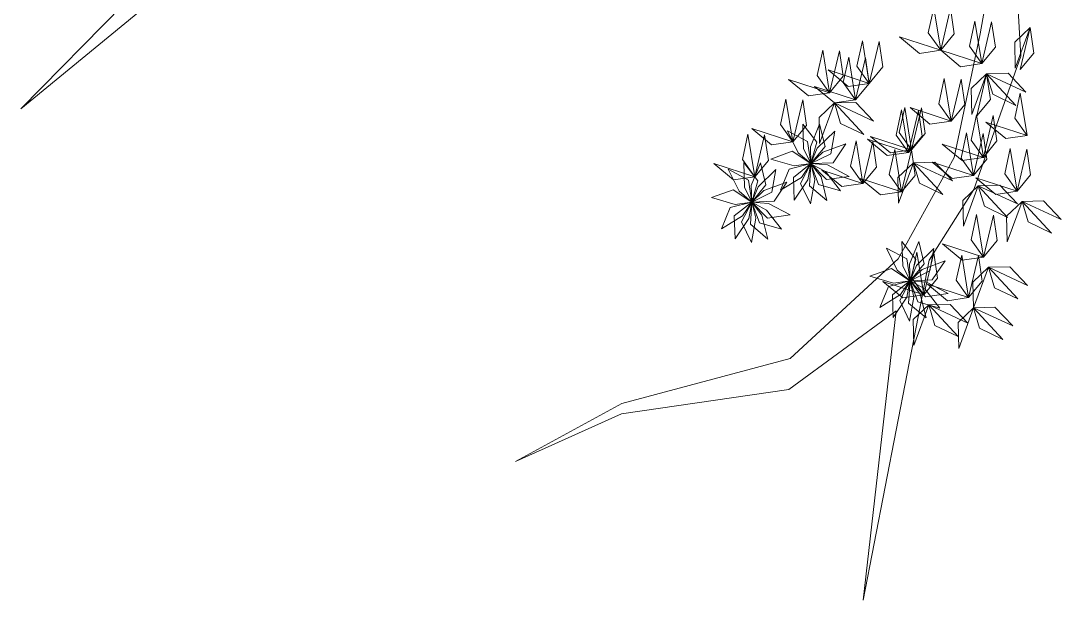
# Model space of a CAD drawing. Header units: millimetres. Extents: x 930 to 6336, y 2219 to 4338.
# Drawn here: x 1129.9 to 1274.3, y 3889 to 3969.5 of the extents above; entities that cross this region are included whole.
import ezdxf

# ---------------------------------------------------------------- set-up
doc = ezdxf.new("R2010")
doc.units = ezdxf.units.MM
doc.layers.add('piante', color=102, linetype='Continuous', lineweight=18)

msp = doc.modelspace()

# ---------------------------------------------------------------- linework, layer by layer
at = {"layer": 'piante', "linetype": 'Continuous', "lineweight": 0}
for points in [[(1268.66, 3999.25), (1263.04, 3967.73), (1259.45, 3950.56), (1251.66, 3936.45), (1236.66, 3922.64), (1213.32, 3916.38), (1198.56, 3908.33), (1213.26, 3914.94), (1236.49, 3918.32), (1251.37, 3929.25), (1246.83, 3889.03), (1255.98, 3936.28), (1262.16, 3946.12), (1268.69, 3964.61), (1267.84, 3979.08)], [(1158.47, 3986.45), (1129.86, 3957.31), (1158.24, 3980.68)]]:
    msp.add_lwpolyline(points, dxfattribs=at)
at = {"layer": 'piante', "lineweight": 0}
for points in [[(1257.57, 3965.45), (1255.85, 3967.86), (1256.62, 3971.37), (1257.57, 3965.45)], [(1257.57, 3965.45), (1259.45, 3967.73), (1258.94, 3971.28), (1257.57, 3965.45)], [(1263.27, 3963.59), (1261.55, 3966), (1262.32, 3969.51), (1263.27, 3963.59)], [(1263.27, 3963.59), (1265.16, 3965.87), (1264.64, 3969.42), (1263.27, 3963.59)], [(1269.99, 3968.6), (1267.84, 3966.56), (1267.93, 3962.97), (1269.99, 3968.6)], [(1268.61, 3962.76), (1270.5, 3965.05), (1269.99, 3968.6), (1268.61, 3962.76)], [(1247.65, 3960.84), (1245.93, 3963.26), (1246.7, 3966.77), (1247.65, 3960.84)], [(1247.65, 3960.84), (1249.53, 3963.13), (1249.02, 3966.68), (1247.65, 3960.84)], [(1257.57, 3965.45), (1254.63, 3965.02), (1251.86, 3967.31), (1257.57, 3965.45)], [(1242.14, 3959.55), (1240.42, 3961.96), (1241.19, 3965.47), (1242.14, 3959.55)], [(1242.14, 3959.55), (1244.03, 3961.83), (1243.52, 3965.38), (1242.14, 3959.55)], [(1263.27, 3963.59), (1260.33, 3963.16), (1257.57, 3965.45), (1263.27, 3963.59)], [(1245.76, 3958.56), (1244.04, 3960.98), (1244.81, 3964.48), (1245.76, 3958.56)], [(1245.76, 3958.56), (1247.65, 3960.84), (1247.13, 3964.4), (1245.76, 3958.56)], [(1247.65, 3960.84), (1244.71, 3960.42), (1241.94, 3962.71), (1247.65, 3960.84)], [(1263.95, 3962.17), (1261.81, 3960.13), (1261.89, 3956.54), (1263.95, 3962.17)], [(1262.58, 3956.34), (1264.47, 3958.62), (1263.95, 3962.17), (1262.58, 3956.34)], [(1263.95, 3962.17), (1266.92, 3962.25), (1269.39, 3959.65), (1263.95, 3962.17)], [(1263.95, 3962.17), (1264.79, 3959.33), (1268.02, 3957.77), (1263.95, 3962.17)], [(1242.14, 3959.55), (1239.21, 3959.12), (1236.44, 3961.41), (1242.14, 3959.55)], [(1245.76, 3958.56), (1242.83, 3958.14), (1240.06, 3960.42), (1245.76, 3958.56)], [(1259.01, 3955.62), (1257.3, 3958.03), (1258.06, 3961.54), (1259.01, 3955.62)], [(1259.01, 3955.62), (1260.9, 3957.9), (1260.39, 3961.45), (1259.01, 3955.62)], [(1269.56, 3953.59), (1267.84, 3956.01), (1268.61, 3959.51), (1269.56, 3953.59)], [(1237.04, 3952.73), (1235.32, 3955.15), (1236.09, 3958.65), (1237.04, 3952.73)], [(1237.04, 3952.73), (1238.92, 3955.02), (1238.41, 3958.57), (1237.04, 3952.73)], [(1242.83, 3958.14), (1240.68, 3956.09), (1240.76, 3952.5), (1242.83, 3958.14)], [(1242.83, 3958.14), (1245.79, 3958.21), (1248.26, 3955.61), (1242.83, 3958.14)], [(1242.83, 3958.14), (1243.66, 3955.29), (1246.9, 3953.73), (1242.83, 3958.14)], [(1253.53, 3951.6), (1251.81, 3954.02), (1252.58, 3957.52), (1253.53, 3951.6)], [(1253.1, 3951.23), (1251.38, 3953.65), (1252.15, 3957.16), (1253.1, 3951.23)], [(1253.1, 3951.23), (1254.98, 3953.52), (1254.47, 3957.07), (1253.1, 3951.23)], [(1259.01, 3955.62), (1256.08, 3955.19), (1253.31, 3957.48), (1259.01, 3955.62)], [(1253.53, 3951.6), (1255.41, 3953.89), (1254.9, 3957.44), (1253.53, 3951.6)], [(1263.49, 3950.56), (1261.78, 3952.98), (1262.55, 3956.49), (1263.49, 3950.56)], [(1263.49, 3950.56), (1265.38, 3952.85), (1264.87, 3956.4), (1263.49, 3950.56)], [(1238.43, 3955.19), (1238.54, 3951.79), (1239.55, 3949.71), (1240.38, 3952.68), (1238.43, 3955.19)], [(1240.76, 3955.18), (1239.48, 3952.02), (1239.55, 3949.71), (1241.52, 3952.09), (1240.76, 3955.18)], [(1269.56, 3953.59), (1266.62, 3953.17), (1263.85, 3955.45), (1269.56, 3953.59)], [(1231.76, 3947.87), (1230.04, 3950.28), (1230.81, 3953.79), (1231.76, 3947.87)], [(1237.04, 3952.73), (1234.1, 3952.31), (1231.33, 3954.59), (1237.04, 3952.73)], [(1231.76, 3947.87), (1233.65, 3950.15), (1233.13, 3953.7), (1231.76, 3947.87)], [(1236.29, 3954.26), (1237.78, 3951.2), (1239.54, 3949.71), (1239.09, 3952.76), (1236.29, 3954.26)], [(1242.88, 3954.21), (1240.43, 3951.84), (1239.55, 3949.71), (1242.32, 3951.08), (1242.88, 3954.21)], [(1253.53, 3951.6), (1250.59, 3951.18), (1247.82, 3953.46), (1253.53, 3951.6)], [(1262.11, 3948.03), (1260.39, 3950.45), (1261.16, 3953.96), (1262.11, 3948.03)], [(1262.11, 3948.03), (1263.99, 3950.32), (1263.48, 3953.87), (1262.11, 3948.03)], [(1244.42, 3952.47), (1241.22, 3951.3), (1239.56, 3949.7), (1242.64, 3949.83), (1244.42, 3952.47)], [(1246.77, 3946.94), (1245.05, 3949.36), (1245.82, 3952.86), (1246.77, 3946.94)], [(1246.77, 3946.94), (1248.66, 3949.23), (1248.14, 3952.78), (1246.77, 3946.94)], [(1253.1, 3951.23), (1250.16, 3950.81), (1247.39, 3953.1), (1253.1, 3951.23)], [(1263.49, 3950.56), (1260.56, 3950.14), (1257.79, 3952.42), (1263.49, 3950.56)], [(1268.17, 3945.86), (1266.46, 3948.27), (1267.23, 3951.78), (1268.17, 3945.86)], [(1233.98, 3950.33), (1237.25, 3949.4), (1239.54, 3949.71), (1236.97, 3951.42), (1233.98, 3950.33)], [(1252.15, 3945.76), (1250.43, 3948.18), (1251.2, 3951.68), (1252.15, 3945.76)], [(1252.15, 3945.76), (1254.04, 3948.05), (1253.53, 3951.6), (1252.15, 3945.76)], [(1268.17, 3945.86), (1270.06, 3948.14), (1269.55, 3951.7), (1268.17, 3945.86)], [(1231.76, 3947.87), (1228.82, 3947.44), (1226.06, 3949.73), (1231.76, 3947.87)], [(1228.08, 3948.91), (1229.58, 3945.85), (1231.34, 3944.36), (1230.89, 3947.41), (1228.08, 3948.91)], [(1230.22, 3949.84), (1230.34, 3946.44), (1231.34, 3944.36), (1232.17, 3947.33), (1230.22, 3949.84)], [(1232.55, 3949.83), (1231.27, 3946.67), (1231.35, 3944.36), (1233.31, 3946.74), (1232.55, 3949.83)], [(1234.67, 3948.86), (1232.22, 3946.49), (1231.35, 3944.36), (1234.11, 3945.73), (1234.67, 3948.86)], [(1235.35, 3945.99), (1238.24, 3947.79), (1239.54, 3949.7), (1236.55, 3948.93), (1235.35, 3945.99)], [(1237.22, 3944.6), (1239.13, 3947.43), (1239.54, 3949.7), (1237.12, 3947.78), (1237.22, 3944.6)], [(1239.5, 3944.1), (1240.09, 3947.46), (1239.54, 3949.7), (1238.11, 3946.96), (1239.5, 3944.1)], [(1241.78, 3944.56), (1240.96, 3947.87), (1239.55, 3949.69), (1239.35, 3946.62), (1241.78, 3944.56)], [(1244.86, 3947.93), (1241.85, 3949.53), (1239.55, 3949.7), (1241.71, 3947.49), (1244.86, 3947.93)], [(1243.68, 3945.92), (1241.58, 3948.6), (1239.55, 3949.69), (1240.62, 3946.8), (1243.68, 3945.92)], [(1253.78, 3949.82), (1251.64, 3947.78), (1251.72, 3944.19), (1253.78, 3949.82)], [(1253.78, 3949.82), (1256.74, 3949.9), (1259.22, 3947.3), (1253.78, 3949.82)], [(1253.78, 3949.82), (1254.62, 3946.98), (1257.85, 3945.42), (1253.78, 3949.82)], [(1262.11, 3948.03), (1259.17, 3947.61), (1256.4, 3949.89), (1262.11, 3948.03)], [(1246.77, 3946.94), (1243.84, 3946.52), (1241.07, 3948.8), (1246.77, 3946.94)], [(1252.15, 3945.76), (1249.22, 3945.34), (1246.45, 3947.62), (1252.15, 3945.76)], [(1268.17, 3945.86), (1265.24, 3945.43), (1262.47, 3947.72), (1268.17, 3945.86)], [(1225.77, 3944.98), (1229.05, 3944.04), (1231.33, 3944.36), (1228.76, 3946.06), (1225.77, 3944.98)], [(1236.22, 3947.12), (1233.01, 3945.95), (1231.35, 3944.35), (1234.43, 3944.48), (1236.22, 3947.12)], [(1262.79, 3946.62), (1260.65, 3944.58), (1260.73, 3940.99), (1262.79, 3946.62)], [(1262.79, 3946.62), (1265.76, 3946.69), (1268.23, 3944.1), (1262.79, 3946.62)], [(1262.79, 3946.62), (1263.63, 3943.78), (1266.86, 3942.22), (1262.79, 3946.62)], [(1268.86, 3944.45), (1271.82, 3944.52), (1274.3, 3941.92), (1268.86, 3944.45)], [(1227.15, 3940.64), (1230.04, 3942.44), (1231.33, 3944.35), (1228.34, 3943.58), (1227.15, 3940.64)], [(1229.02, 3939.25), (1230.93, 3942.08), (1231.33, 3944.35), (1228.92, 3942.43), (1229.02, 3939.25)], [(1231.3, 3938.75), (1231.89, 3942.1), (1231.34, 3944.34), (1229.91, 3941.61), (1231.3, 3938.75)], [(1233.58, 3939.21), (1232.75, 3942.52), (1231.34, 3944.34), (1231.15, 3941.27), (1233.58, 3939.21)], [(1235.48, 3940.57), (1233.38, 3943.25), (1231.34, 3944.34), (1232.42, 3941.45), (1235.48, 3940.57)], [(1236.66, 3942.58), (1233.65, 3944.18), (1231.35, 3944.35), (1233.51, 3942.14), (1236.66, 3942.58)], [(1268.86, 3944.45), (1266.71, 3942.4), (1266.8, 3938.81), (1268.86, 3944.45)], [(1268.86, 3944.45), (1269.7, 3941.6), (1272.93, 3940.04), (1268.86, 3944.45)], [(1263.51, 3936.71), (1261.79, 3939.13), (1262.56, 3942.63), (1263.51, 3936.71)], [(1263.51, 3936.71), (1265.39, 3939), (1264.88, 3942.55), (1263.51, 3936.71)], [(1252.19, 3938.9), (1252.31, 3935.49), (1253.31, 3933.42), (1254.14, 3936.39), (1252.19, 3938.9)], [(1254.52, 3938.88), (1253.24, 3935.72), (1253.32, 3933.41), (1255.28, 3935.79), (1254.52, 3938.88)], [(1250.05, 3937.97), (1251.55, 3934.91), (1253.31, 3933.42), (1252.86, 3936.47), (1250.05, 3937.97)], [(1256.64, 3937.91), (1254.19, 3935.55), (1253.32, 3933.41), (1256.08, 3934.78), (1256.64, 3937.91)], [(1255.23, 3931.48), (1253.51, 3933.89), (1254.28, 3937.4), (1255.23, 3931.48)], [(1255.23, 3931.48), (1257.12, 3933.76), (1256.61, 3937.31), (1255.23, 3931.48)], [(1263.51, 3936.71), (1260.57, 3936.29), (1257.8, 3938.57), (1263.51, 3936.71)], [(1258.19, 3936.17), (1254.98, 3935), (1253.32, 3933.41), (1256.4, 3933.54), (1258.19, 3936.17)], [(1261.44, 3931.08), (1259.73, 3933.49), (1260.5, 3937), (1261.44, 3931.08)], [(1261.44, 3931.08), (1263.33, 3933.36), (1262.82, 3936.92), (1261.44, 3931.08)], [(1247.74, 3934.04), (1251.02, 3933.1), (1253.3, 3933.41), (1250.73, 3935.12), (1247.74, 3934.04)], [(1264.19, 3935.3), (1262.04, 3933.25), (1262.13, 3929.67), (1264.19, 3935.3)], [(1264.19, 3935.3), (1267.15, 3935.37), (1269.63, 3932.77), (1264.19, 3935.3)], [(1264.19, 3935.3), (1265.03, 3932.46), (1268.26, 3930.89), (1264.19, 3935.3)], [(1249.11, 3929.69), (1252, 3931.5), (1253.3, 3933.41), (1250.31, 3932.64), (1249.11, 3929.69)], [(1255.23, 3931.48), (1252.3, 3931.05), (1249.53, 3933.34), (1255.23, 3931.48)], [(1250.99, 3928.31), (1252.89, 3931.13), (1253.3, 3933.4), (1250.89, 3931.49), (1250.99, 3928.31)], [(1253.26, 3927.8), (1253.86, 3931.16), (1253.31, 3933.4), (1251.88, 3930.67), (1253.26, 3927.8)], [(1255.55, 3928.27), (1254.72, 3931.58), (1253.31, 3933.4), (1253.12, 3930.32), (1255.55, 3928.27)], [(1257.44, 3929.62), (1255.35, 3932.31), (1253.31, 3933.4), (1254.39, 3930.51), (1257.44, 3929.62)], [(1258.63, 3931.63), (1255.62, 3933.23), (1253.32, 3933.4), (1255.47, 3931.2), (1258.63, 3931.63)], [(1261.44, 3931.08), (1258.51, 3930.65), (1255.74, 3932.94), (1261.44, 3931.08)], [(1255.92, 3930.07), (1258.88, 3930.14), (1261.36, 3927.54), (1255.92, 3930.07)], [(1255.92, 3930.07), (1253.77, 3928.02), (1253.86, 3924.43), (1255.92, 3930.07)], [(1255.92, 3930.07), (1256.76, 3927.22), (1259.99, 3925.66), (1255.92, 3930.07)], [(1262.13, 3929.67), (1259.98, 3927.62), (1260.07, 3924.03), (1262.13, 3929.67)], [(1262.13, 3929.67), (1265.09, 3929.74), (1267.57, 3927.14), (1262.13, 3929.67)], [(1262.13, 3929.67), (1262.97, 3926.82), (1266.2, 3925.26), (1262.13, 3929.67)]]:
    msp.add_lwpolyline(points, dxfattribs=at)

doc.saveas('drawing.dxf')
